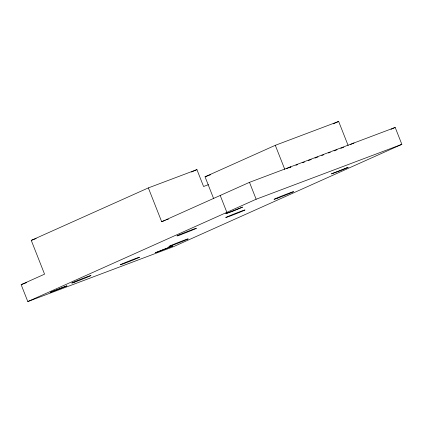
<?xml version="1.0" encoding="UTF-8"?>
<svg xmlns="http://www.w3.org/2000/svg" width="423" height="423" viewBox="0 0 423 423"><rect width="100%" height="100%" fill="white"/><g stroke="black" fill="none" stroke-linecap="round" stroke-linejoin="round"><path stroke-width="0.63" d="M148.357 187.907L161.665 221.694L249.491 182.339L395.193 127.434L401.85 144.333L173.509 246.657L27.807 301.562L21.15 284.663L44.568 274.173L31.26 240.38L148.357 187.907L196.922 169.602L203.579 186.501L208.497 184.645M191.519 172.024L196.922 169.602M213.604 198.519L205.044 176.798L275.304 145.311L338.654 121.438L348.161 145.575M333.25 123.86L338.654 121.438M286.567 168.661L290.664 166.826M350.503 144.529L354.019 142.953M391.011 129.311L395.193 127.434M27.807 301.562L256.142 199.238L401.85 144.333M31.26 240.38L36.177 238.524M205.044 176.798L210.58 174.71M289.115 167.825L290.961 167.133M295.883 165.277L297.729 164.579M302.646 162.728L304.491 162.03M308.182 160.64L311.259 159.482M314.95 158.091L318.022 156.933M321.713 155.542L323.558 154.844M328.481 152.994L330.326 152.296M334.017 150.905L337.089 149.747M340.779 148.357L343.857 147.199M161.665 221.694L165.356 220.309M166.583 219.844L168.428 219.151M21.15 284.663L26.707 282.569M275.304 145.311L284.811 169.449M249.491 182.339L256.142 199.238M220.214 195.458L226.871 212.357M225.84 213.673L232.719 211.262L242.58 207.106L225.84 213.673M331.51 173.842L340.066 170.786L348.192 167.318L331.51 173.842M50.321 292.319L50.073 292.483L66.971 285.821L50.321 292.319M155.812 252.568L155.558 252.732L172.653 245.996L155.812 252.568M171.791 245.536A10.379 0.27 -21.5 0 0 187.87 239.069A10.379 0.27 -21.5 0 0 175.841 243.452A10.379 0.27 -21.5 0 0 171.791 245.536M123.22 263.841A10.379 0.27 -21.5 0 0 139.304 257.369A10.379 0.27 -21.5 0 0 127.27 261.758A10.379 0.27 -21.5 0 0 123.22 263.841M74.654 282.141A10.379 0.27 -21.5 0 0 90.734 275.674A10.379 0.27 -21.5 0 0 78.704 280.058A10.379 0.27 -21.5 0 0 74.654 282.141M277.176 198.313A10.379 0.27 -21.5 0 0 293.261 191.841A10.379 0.27 -21.5 0 0 281.226 196.224A10.379 0.27 -21.5 0 0 277.176 198.313M228.61 216.613A10.379 0.27 -21.5 0 0 244.69 210.146A10.379 0.27 -21.5 0 0 232.661 214.53A10.379 0.27 -21.5 0 0 228.61 216.613M180.039 234.918A10.379 0.27 -21.5 0 0 196.124 228.446A10.379 0.27 -21.5 0 0 184.09 232.83A10.379 0.27 -21.5 0 0 180.039 234.918"/></g></svg>
